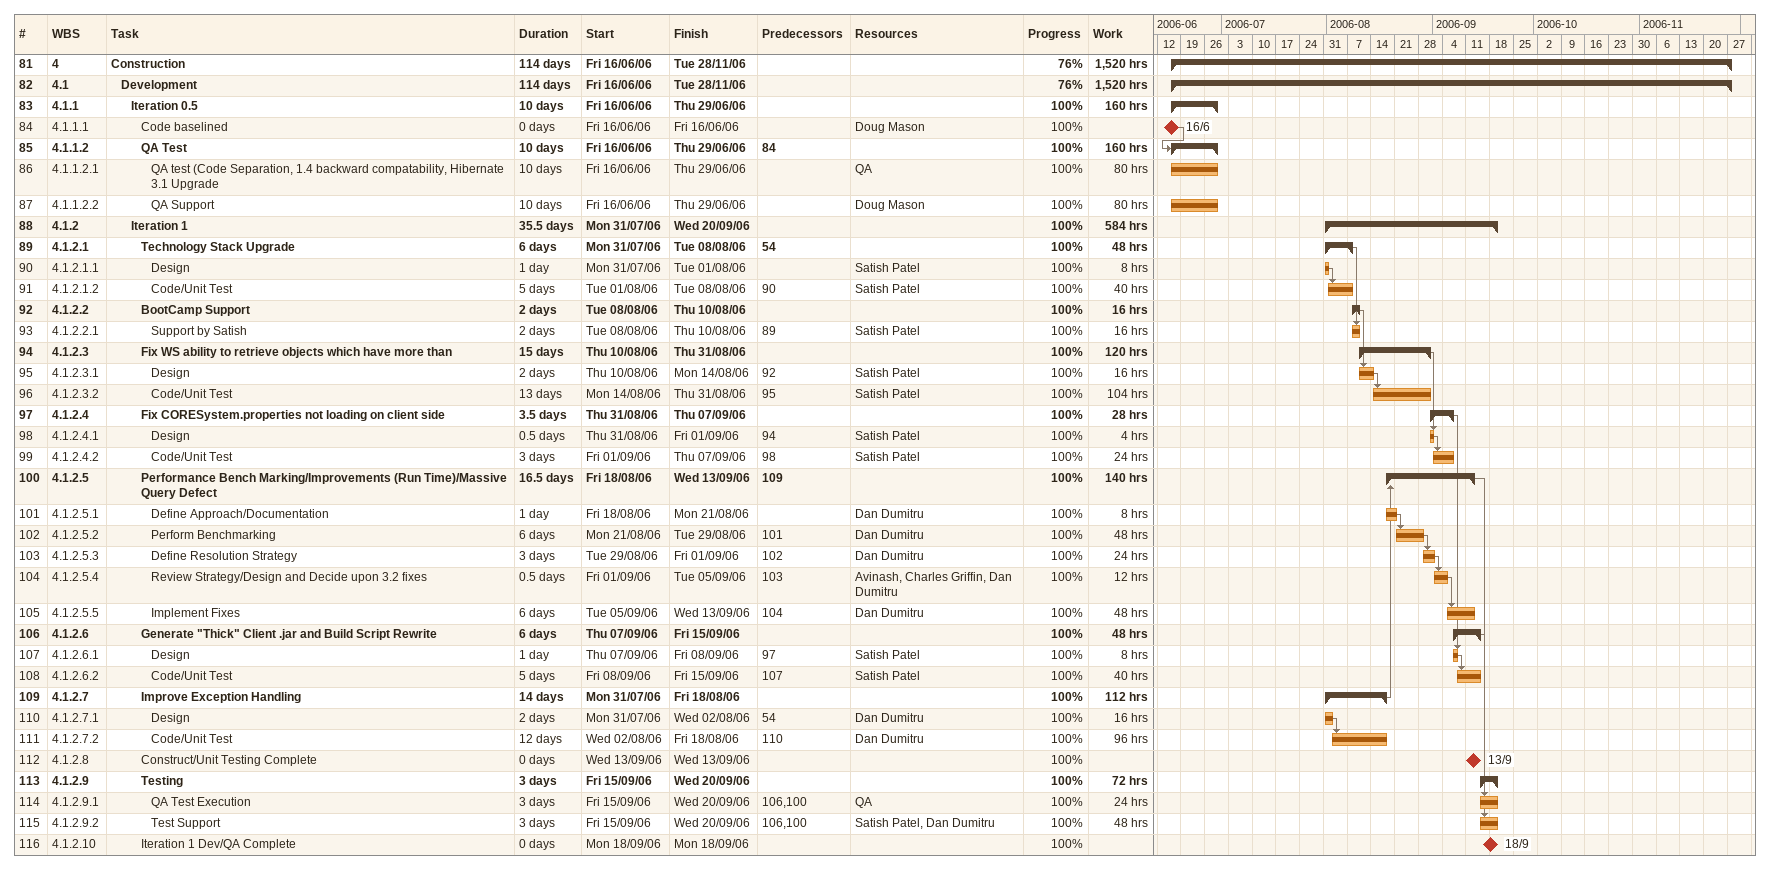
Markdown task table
| ID | WBS | Task | Duration | Start | Finish | Predecessors | Resources | % complete | Work (h) |
|---|---|---|---|---|---|---|---|---|---|
| 81 | 4 | **Construction** | 114d | 2006-06-16 | 2006-11-28 |  |  | 76 | 1520 |
| 82 | 4.1 | **Development** | 114d | 2006-06-16 | 2006-11-28 |  |  | 76 | 1520 |
| 83 | 4.1.1 | **Iteration 0.5** | 10d | 2006-06-16 | 2006-06-29 |  |  | 100 | 160 |
| 84 | 4.1.1.1 | Code baselined | 0d | 2006-06-16 | 2006-06-16 |  | Doug Mason | 100 |  |
| 85 | 4.1.1.2 | **QA Test** | 10d | 2006-06-16 | 2006-06-29 | 84 |  | 100 | 160 |
| 86 | 4.1.1.2.1 | QA test (Code Separation, 1.4 backward compatability, Hibernate 3.1 Upgrade | 10d | 2006-06-16 | 2006-06-29 |  | QA | 100 | 80 |
| 87 | 4.1.1.2.2 | QA Support | 10d | 2006-06-16 | 2006-06-29 |  | Doug Mason | 100 | 80 |
| 88 | 4.1.2 | **Iteration 1** | 35.5d | 2006-07-31 | 2006-09-20 |  |  | 100 | 584 |
| 89 | 4.1.2.1 | **Technology Stack Upgrade** | 6d | 2006-07-31 | 2006-08-08 | 54 |  | 100 | 48 |
| 90 | 4.1.2.1.1 | Design | 1d | 2006-07-31 | 2006-08-01 |  | Satish Patel | 100 | 8 |
| 91 | 4.1.2.1.2 | Code/Unit Test | 5d | 2006-08-01 | 2006-08-08 | 90 | Satish Patel | 100 | 40 |
| 92 | 4.1.2.2 | **BootCamp Support** | 2d | 2006-08-08 | 2006-08-10 |  |  | 100 | 16 |
| 93 | 4.1.2.2.1 | Support by Satish | 2d | 2006-08-08 | 2006-08-10 | 89 | Satish Patel | 100 | 16 |
| 94 | 4.1.2.3 | **Fix WS ability to retrieve objects which have more than** | 15d | 2006-08-10 | 2006-08-31 |  |  | 100 | 120 |
| 95 | 4.1.2.3.1 | Design | 2d | 2006-08-10 | 2006-08-14 | 92 | Satish Patel | 100 | 16 |
| 96 | 4.1.2.3.2 | Code/Unit Test | 13d | 2006-08-14 | 2006-08-31 | 95 | Satish Patel | 100 | 104 |
| 97 | 4.1.2.4 | **Fix CORESystem.properties not loading on client side** | 3.5d | 2006-08-31 | 2006-09-07 |  |  | 100 | 28 |
| 98 | 4.1.2.4.1 | Design | 0.5d | 2006-08-31 | 2006-09-01 | 94 | Satish Patel | 100 | 4 |
| 99 | 4.1.2.4.2 | Code/Unit Test | 3d | 2006-09-01 | 2006-09-07 | 98 | Satish Patel | 100 | 24 |
| 100 | 4.1.2.5 | **Performance Bench Marking/Improvements (Run Time)/Massive Query Defect** | 16.5d | 2006-08-18 | 2006-09-13 | 109 |  | 100 | 140 |
| 101 | 4.1.2.5.1 | Define Approach/Documentation | 1d | 2006-08-18 | 2006-08-21 |  | Dan Dumitru | 100 | 8 |
| 102 | 4.1.2.5.2 | Perform Benchmarking | 6d | 2006-08-21 | 2006-08-29 | 101 | Dan Dumitru | 100 | 48 |
| 103 | 4.1.2.5.3 | Define Resolution Strategy | 3d | 2006-08-29 | 2006-09-01 | 102 | Dan Dumitru | 100 | 24 |
| 104 | 4.1.2.5.4 | Review Strategy/Design and Decide upon 3.2 fixes | 0.5d | 2006-09-01 | 2006-09-05 | 103 | Avinash, Charles Griffin, Dan Dumitru | 100 | 12 |
| 105 | 4.1.2.5.5 | Implement Fixes | 6d | 2006-09-05 | 2006-09-13 | 104 | Dan Dumitru | 100 | 48 |
| 106 | 4.1.2.6 | **Generate "Thick" Client .jar and Build Script Rewrite** | 6d | 2006-09-07 | 2006-09-15 |  |  | 100 | 48 |
| 107 | 4.1.2.6.1 | Design | 1d | 2006-09-07 | 2006-09-08 | 97 | Satish Patel | 100 | 8 |
| 108 | 4.1.2.6.2 | Code/Unit Test | 5d | 2006-09-08 | 2006-09-15 | 107 | Satish Patel | 100 | 40 |
| 109 | 4.1.2.7 | **Improve Exception Handling** | 14d | 2006-07-31 | 2006-08-18 |  |  | 100 | 112 |
| 110 | 4.1.2.7.1 | Design | 2d | 2006-07-31 | 2006-08-02 | 54 | Dan Dumitru | 100 | 16 |
| 111 | 4.1.2.7.2 | Code/Unit Test | 12d | 2006-08-02 | 2006-08-18 | 110 | Dan Dumitru | 100 | 96 |
| 112 | 4.1.2.8 | Construct/Unit Testing Complete | 0d | 2006-09-13 | 2006-09-13 |  |  | 100 |  |
| 113 | 4.1.2.9 | **Testing** | 3d | 2006-09-15 | 2006-09-20 |  |  | 100 | 72 |
| 114 | 4.1.2.9.1 | QA Test Execution | 3d | 2006-09-15 | 2006-09-20 | 106, 100 | QA | 100 | 24 |
| 115 | 4.1.2.9.2 | Test Support | 3d | 2006-09-15 | 2006-09-20 | 106, 100 | Satish Patel, Dan Dumitru | 100 | 48 |
| 116 | 4.1.2.10 | Iteration 1 Dev/QA Complete | 0d | 2006-09-18 | 2006-09-18 |  |  | 100 |  |
